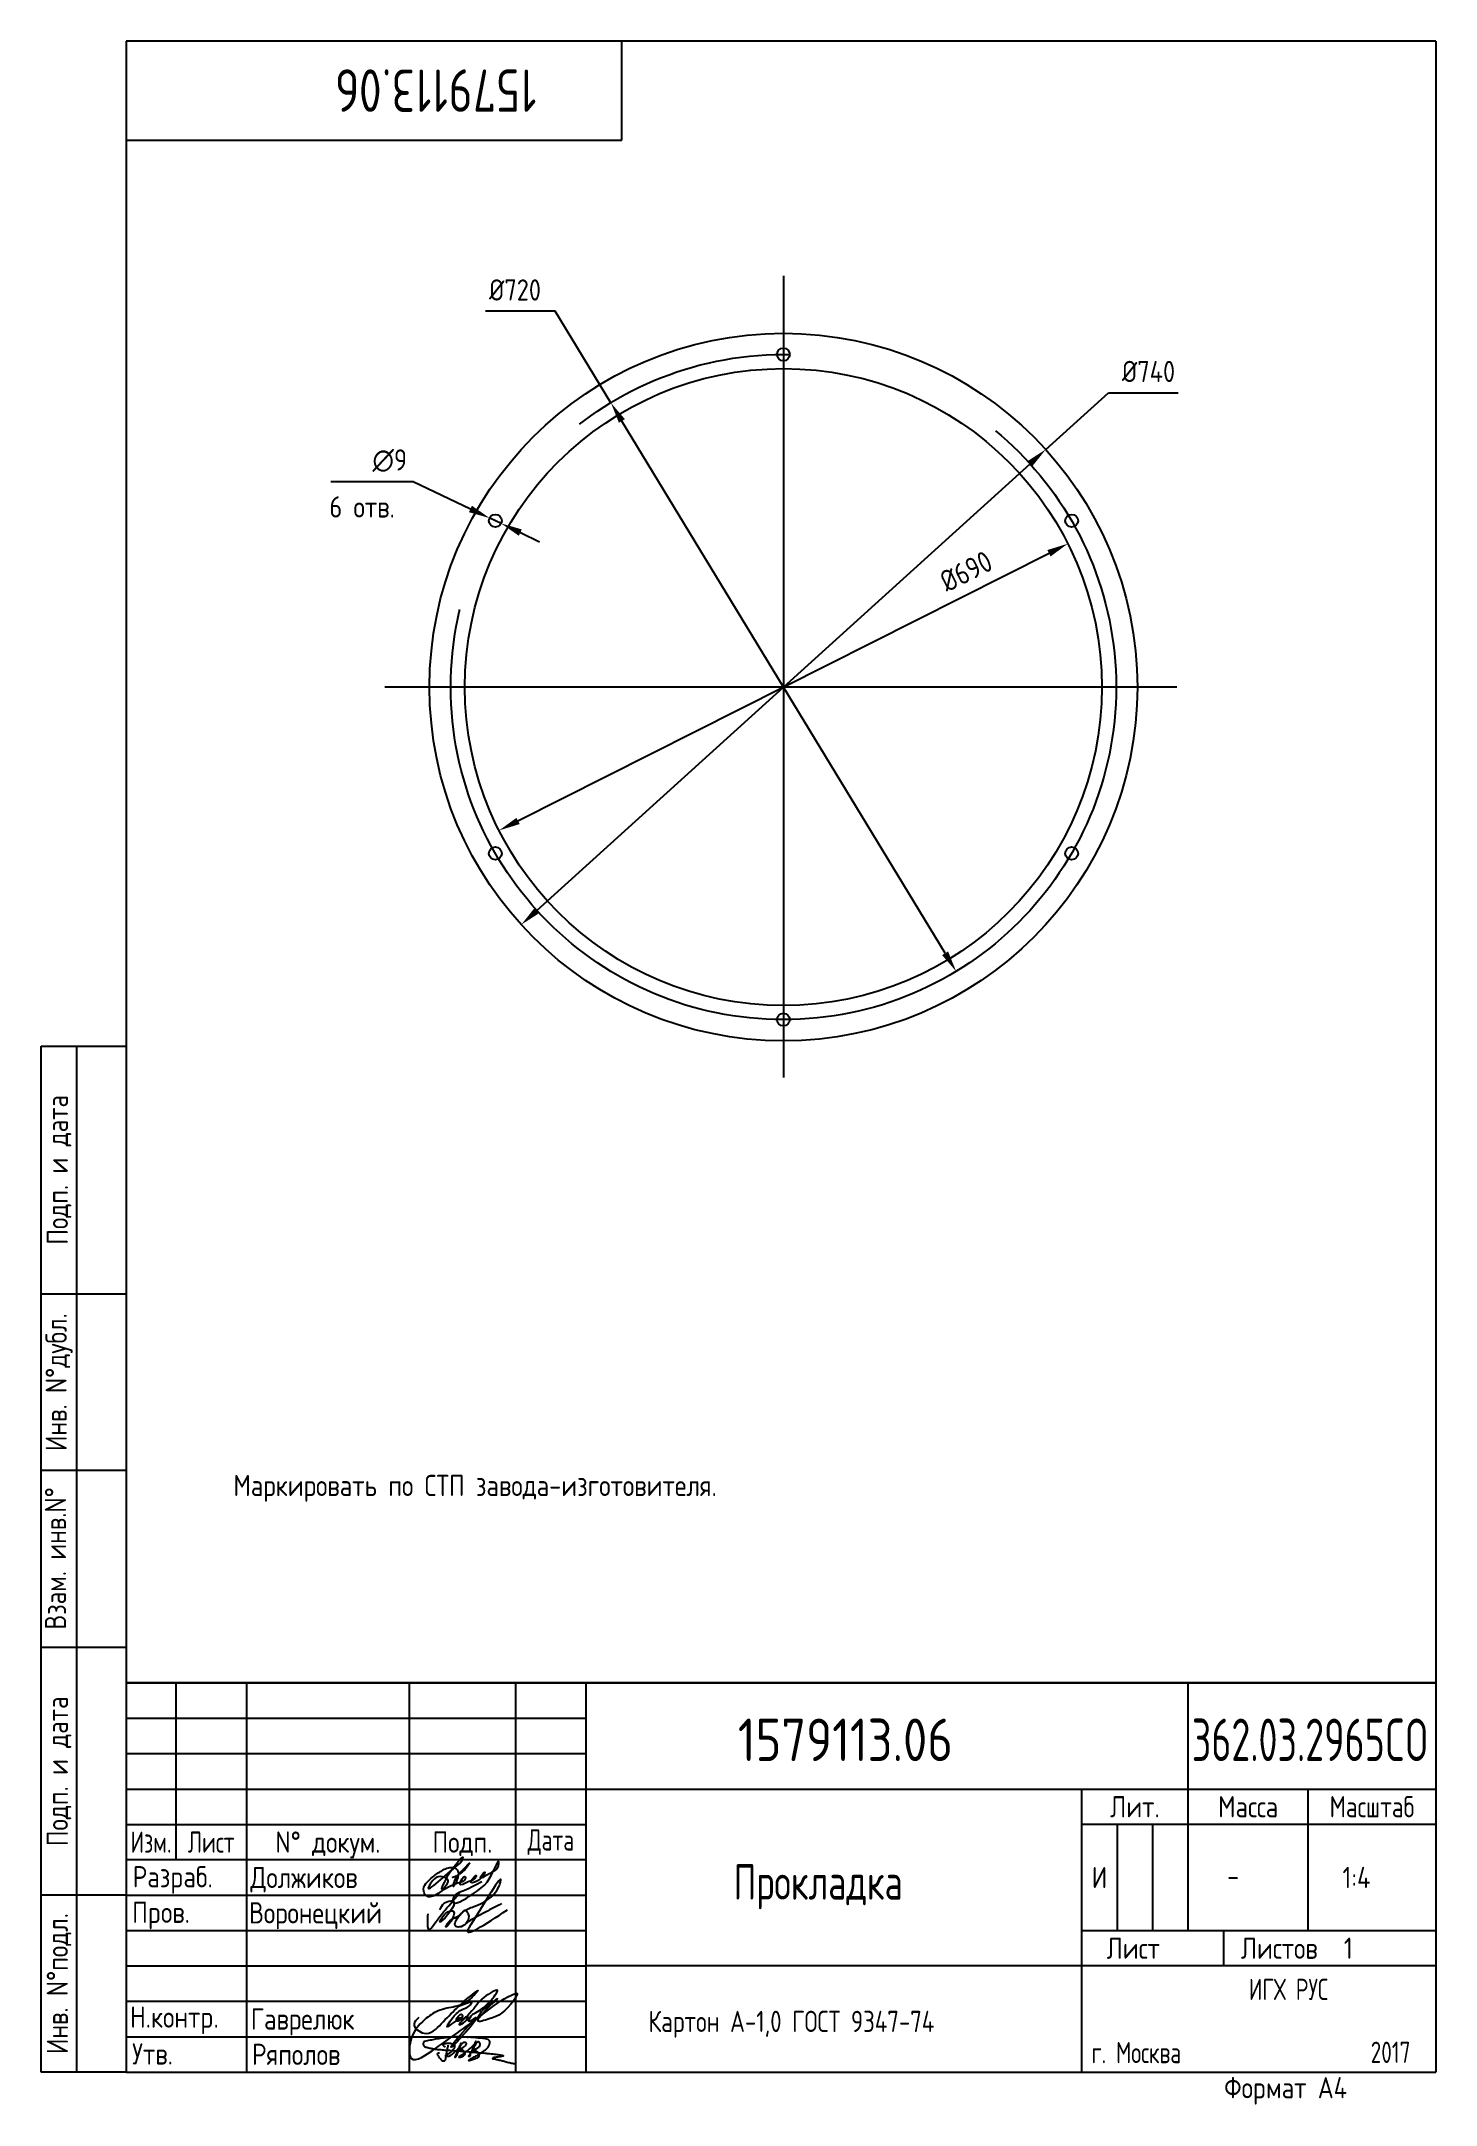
# Paper-space layout 'A4_MCad' of a CAD drawing. Header units: millimetres. Extents: x 8 to 205, y 0 to 292.
# The model-space entities are those that its viewports show. They can reach past a viewport. Long polylines and large blocks are cut down to what shows.
import ezdxf
from ezdxf.enums import TextEntityAlignment as Align

# ---------------------------------------------------------------- set-up
doc = ezdxf.new("R2010")
doc.units = ezdxf.units.MM
doc.linetypes.add('CENTER', pattern=[50.8, 31.75, -6.35, 6.35, -6.35])
for name, color, linetype in [('Bord', 1, 'Continuous'), ('Cen', 5, 'CENTER'), ('Con', 6, 'Continuous'), ('Cont', 6, 'Continuous'), ('Dim', 7, 'Continuous'), ('Text', 3, 'Continuous'), ('Textb', 6, 'Continuous')]:
    doc.layers.add(name, color=color, linetype=linetype)
doc.layers.get('Defpoints').off()
doc.styles.add('Style1', font='romans.shx', dxfattribs={"width": 0.8})
doc.dimstyles.new('LIN 2', dxfattribs={"dimscale": 5, "dimtxt": 3, "dimasz": 3, "dimexe": 1.5, "dimexo": 0, "dimgap": 1.5, "dimtad": 1, "dimtoh": 1, "dimdec": 0, "dimrnd": 1, "dimdsep": 46, "dimtxsty": 'Style1', "dimcen": 0, "dimdle": 2, "dimse1": 1, "dimclrd": 256, "dimclrt": 3, "dimadec": 0, "dimazin": 0, "dimtfac": 0.666667, "dimtdec": 0, "dimtmove": 0, "dimatfit": 2, "dimfxl": 1, "dimtvp": 0.833333, "dimtolj": 1, "dimtzin": 0, "dimarcsym": 0})

# ---------------------------------------------------------------- blocks, each defined once
blk = doc.blocks.new('*D3')
at = {"layer": 'Dim', "lineweight": -2, "transparency": 16777216}
for p, q in [((1262.4, 1697.4), (1306.7, 1737.5)), ((1306.7, 1737.5), (1355.9, 1737.5)), ((903, 1371.7), (1251.3, 1687.3))]:
    blk.add_line(p, q, dxfattribs=at)
at = {"layer": 'Dim', "transparency": 16777216}
for points in [[(1249.6, 1689.2), (1252.9, 1685.5), (1262.4, 1697.4)], [(901.4, 1373.5), (904.7, 1369.8), (891.9, 1361.6)]]:
    blk.add_solid(points, dxfattribs=at)
at = {"layer": 'Dim', "color": 3, "transparency": 16777216, "insert": (1335, 1752.5), "char_height": 15, "attachment_point": 5, "style": 'Style1'}
blk.add_mtext('\\A1;%%c740', dxfattribs=at)
blk = doc.blocks.new('*D4')
at = {"layer": 'Dim', "lineweight": -2, "transparency": 16777216}
for p, q in [((815.6, 1674.5), (789.9, 1674.5)), ((856, 1655.3), (815.6, 1674.5)), ((877.7, 1645.1), (869.6, 1648.9)), ((891.3, 1638.6), (904.8, 1632.2))]:
    blk.add_line(p, q, dxfattribs=at)
at = {"layer": 'Dim', "transparency": 16777216}
for points in [[(857.1, 1657.6), (854.9, 1653.1), (869.6, 1648.9)], [(892.3, 1640.9), (890.2, 1636.4), (877.7, 1645.1)]]:
    blk.add_solid(points, dxfattribs=at)
at = {"layer": 'Dim', "color": 3, "transparency": 16777216, "insert": (799, 1689.5), "char_height": 15, "attachment_point": 5, "style": 'Style1'}
blk.add_mtext('\\A1;∅9', dxfattribs=at)
blk = doc.blocks.new('*D5')
at = {"layer": 'Dim', "lineweight": -2, "transparency": 16777216}
for p, q in [((915.9, 1795.1), (866.7, 1795.1)), ((955.2, 1730.4), (915.9, 1795.1)), ((1191.3, 1341.4), (963, 1717.5))]:
    blk.add_line(p, q, dxfattribs=at)
at = {"layer": 'Dim', "transparency": 16777216}
for points in [[(965.1, 1718.8), (960.9, 1716.2), (955.2, 1730.4)], [(1193.4, 1342.7), (1189.2, 1340.1), (1199.1, 1328.6)]]:
    blk.add_solid(points, dxfattribs=at)
at = {"layer": 'Dim', "color": 3, "transparency": 16777216, "insert": (887.5, 1810.1), "char_height": 15, "attachment_point": 5, "style": 'Style1'}
blk.add_mtext('\\A1;%%c720', dxfattribs=at)
blk = doc.blocks.new('*D6')
at = {"layer": 'Dim', "linetype": 'ByBlock', "lineweight": -2, "transparency": 16777216}
blk.add_line((889.6, 1434.9), (1264.7, 1624), dxfattribs=at)
at = {"layer": 'Dim', "transparency": 16777216}
for points in [[(1263.5, 1626.3), (1265.8, 1621.8), (1278, 1630.8)], [(888.5, 1437.1), (890.8, 1432.7), (876.3, 1428.2)]]:
    blk.add_solid(points, dxfattribs=at)
at = {"layer": 'Dim', "color": 3, "transparency": 16777216, "insert": (1206.1, 1611.3), "char_height": 15, "attachment_point": 5, "rotation": 26.7642, "style": 'Style1'}
blk.add_mtext('\\A1;%%c690', dxfattribs=at)

msp = doc.modelspace()

# ---------------------------------------------------------------- linework, layer by layer
at = {"layer": 'Cen'}
for p, q in [((1077.1, 1820), (1077.1, 1253.6)), ((1355.1, 1529.5), (795.6, 1529.5))]:
    msp.add_line(p, q, dxfattribs=at)
msp.add_circle((1077.1, 1529.5), 235, dxfattribs=at)
at = {"layer": 'Cont'}
for centre, radius in [((1077.1, 1529.5), 250), ((1077.1, 1764.5), 4.5), ((1077.1, 1529.5), 225), ((873.6, 1647), 4.5), ((1280.7, 1647), 4.5), ((873.6, 1412), 4.5), ((1280.7, 1412), 4.5), ((1077.1, 1294.5), 4.5)]:
    msp.add_circle(centre, radius, dxfattribs=at)
at = {"layer": 'Dim'}
msp.add_line((789.9, 1674.5), (757.3, 1674.5), dxfattribs=at)

# ---------------------------------------------------------------- texts
at = {"layer": 'Text', "style": 'Style1', "width": 0.8}
msp.add_text('6 отв.', height=15, dxfattribs=at).set_placement((756.4, 1649.3))

# ---------------------------------------------------------------- dimensions: what is measured, and where the dimension line sits
at = {"layer": 'Dim'}
for p1, p2, text, picture, middle in [((1199.1, 1328.6), (955.2, 1730.4), '%%c720', '*D5', (887.5, 1795.1)), ((891.9, 1361.6), (1262.4, 1697.4), '%%c740', '*D3', (1335, 1737.5))]:
    dim = msp.add_diameter_dim_2p(p1=p1, p2=p2, text=text, dimstyle='LIN 2', dxfattribs=at)
    dim.commit()
    dim.dimension.update_dxf_attribs({"geometry": picture, "text_midpoint": middle, "dimtype": 163})
dim = msp.add_diameter_dim_2p(p1=(877.7, 1645.1), p2=(869.6, 1648.9), dimstyle='LIN 2', dxfattribs=at)
dim.commit()
dim.dimension.update_dxf_attribs({"geometry": '*D4', "text_midpoint": (799, 1674.5), "dimtype": 163})
dim = msp.add_diameter_dim_2p(p1=(876.3, 1428.2), p2=(1278, 1630.8), text='%%c690', dimstyle='LIN 2', override={"dimarcsym": 1}, dxfattribs=at)
dim.commit()
dim.dimension.update_dxf_attribs({"geometry": '*D6', "text_midpoint": (1212.8, 1597.9), "dimtype": 163})

psp = doc.layouts.new('A4_MCad')

# ---------------------------------------------------------------- linework, layer by layer
at = {"layer": 'Bord'}
for p, q in [((20, 55), (85, 55)), ((20, 50), (85, 50)), ((20, 45), (85, 45)), ((160, 40), (160, 25)), ((165, 40), (165, 25)), ((20, 30), (85, 30)), ((20, 25), (85, 25)), ((20, 20), (85, 20)), ((20, 15), (85, 15)), ((20, 10), (85, 10))]:
    psp.add_line(p, q, dxfattribs=at)
at = {"layer": 'Cont'}
for p, q in [((205, 292), (20, 292)), ((20, 292), (20, 5)), ((90, 278), (90, 292)), ((205, 292), (205, 5)), ((205, 292), (205, 5)), ((20, 278), (90, 278)), ((8, 5), (8, 150)), ((8, 150), (20, 150)), ((13, 5), (13, 150)), ((8, 115), (20, 115)), ((20, 90), (8, 90)), ((20, 65), (8, 65)), ((85, 60), (20, 60)), ((205, 60), (20, 60)), ((85, 60), (20, 60)), ((205, 60), (20, 60)), ((20, 60), (205, 60)), ((20, 60), (20, 5)), ((27, 60), (27, 35)), ((37, 60), (37, 5)), ((60, 5), (60, 60)), ((75, 60), (75, 5)), ((85, 5), (85, 60)), ((170, 60), (170, 25)), ((85, 45), (205, 45)), ((155, 5), (155, 45)), ((170, 44.95), (170, 25)), ((187, 25), (187, 45)), ((20, 40), (85, 40)), ((205, 40), (155, 40)), ((85, 35), (20, 35)), ((20, 30), (8, 30)), ((155, 25), (205, 25)), ((175, 25), (175, 20)), ((205, 20), (85, 20)), ((20, 5), (8, 5)), ((20, 5), (205, 5))]:
    psp.add_line(p, q, dxfattribs=at)
at = {"layer": 'Text'}
for points, knots in [([(64.57, 31.1), (64.99, 32.01), (65.53, 33.19), (67.79, 35.76), (67.35, 34.6), (65.84, 33.57), (61.64, 29.46), (63.29, 32.2), (64.27, 32.88), (65.83, 32.19), (65.19, 31.39), (64.67, 30.7), (64.51, 30.96), (64.55, 31.05), (64.57, 31.1)], [0, 0, 0, 0, 4.062617, 5.226919, 5.800291, 6.663227, 11.774431, 12.938639, 14.11351, 15.354081, 16.396133, 16.918576, 17.03251, 17.182794, 17.182794, 17.182794, 17.182794]), ([(70.22, 31.88), (69.46, 31.46), (68.14, 30.73), (66.27, 30.15), (65.95, 28.22), (70.88, 31.32), (71.2, 31.93), (72.62, 34.96), (72.58, 33.52), (71.71, 33.4), (69.52, 31.92), (70.83, 33.67), (70.3, 32.16), (67.77, 31.05), (69.66, 33.22), (69.12, 32.02), (68.39, 32.05), (66.52, 30.81), (67.86, 33.07), (67.98, 31.98), (66.07, 31.54), (64.8, 30.7), (62.66, 29.35), (61.61, 31.09), (63.11, 32.5), (64.52, 33.47), (65.8, 34.1), (66.76, 33.69), (67.17, 32.7), (65.87, 30.39), (66.57, 32.67), (67.17, 33.12), (68.82, 34.94), (67.83, 33.48), (67.1, 32.94), (66.3, 32.55), (66.05, 32.43)], [0, 0, 0, 0, 2.703743, 4.672825, 5.02799, 7.955933, 13.437489, 13.883188, 14.189441, 16.413959, 17.478513, 18.47964, 18.959294, 20.910841, 22.003091, 22.470554, 23.533771, 24.710748, 26.01626, 26.201331, 27.488187, 30.382065, 32.258784, 33.069724, 35.439902, 37.010787, 38.612861, 39.32109, 39.818865, 41.83144, 42.782113, 44.494961, 45.867914, 46.467245, 48.290622, 49.101188, 49.101188, 49.101188, 49.101188]), ([(64.3, 27.91), (64.46, 28.28), (64.78, 29.03), (67.28, 29.59), (65.47, 27.14), (63.96, 25.81), (65.01, 27.8), (67.15, 27.88), (64.68, 24.58), (65.74, 26.79), (66.91, 26.68), (67.88, 28.18), (68.72, 26.81), (67.88, 25.47), (65.85, 25.47), (67.43, 27.87), (69.84, 28.54), (72.21, 29.83), (73.7, 34.26), (69.92, 27.72), (67.25, 23.58), (70.72, 25.85), (73.86, 27.91)], [0, 0, 0, 0, 1.213353, 2.399709, 5.497648, 5.861317, 7.611627, 8.43806, 10.837371, 11.583123, 13.461301, 14.534506, 15.162086, 17.217848, 17.944717, 20.123775, 21.948027, 26.460707, 27.144718, 34.52243, 35.159468, 41.304292, 41.304292, 41.304292, 41.304292]), ([(62.61, 27.35), (62.57, 26.9), (62.51, 26.23), (62.66, 24.69), (64, 26.59), (65.13, 28.02), (66.51, 29.63), (67.31, 30.57)], [0, 0, 0, 0, 1.523947, 2.237958, 3.351836, 5.856423, 9.374056, 9.374056, 9.374056, 9.374056]), ([(73.04, 28.8), (72.27, 28.41), (70.56, 27.53), (68.88, 26.58), (67.96, 26.05)], [0, 0, 0, 0, 2.587978, 5.77327, 5.77327, 5.77327, 5.77327]), ([(61.35, 12.72), (61.02, 12.41), (60.14, 11.6), (62.52, 9.74), (65.66, 13), (67.15, 14.61), (70.04, 16.83), (68.14, 14.75), (66.73, 14.23), (64.03, 13.85), (61.73, 12.18), (60, 10.14), (59.85, 5.62), (66.01, 9.99), (69.76, 12.6), (73.04, 15.3), (75.71, 16.43), (73.39, 13.1), (72.1, 12.79), (68.79, 11.72), (71.06, 14.16), (73.13, 15.87), (70.43, 14.07), (69.33, 11.97), (64.55, 6.84), (67.15, 10.32), (70.27, 13.54), (68.13, 11.74), (68.68, 13.07), (69.85, 13.6), (71.03, 14.45), (73.29, 17.3), (69.67, 15.19), (69.37, 13.89), (66.33, 11.29), (67.94, 11.98), (68.55, 13.2), (67.49, 12.42), (66.19, 11.89), (67.24, 13.54), (67.6, 12.82), (66.53, 12.36), (64.72, 10.61), (66.21, 12.85), (67.13, 13.81), (68.29, 14.12), (69.24, 15.16), (67.99, 14.68), (66.95, 14.27)], [0, 0, 0, 0, 1.17994, 3.087717, 5.863103, 12.338328, 12.854096, 14.088578, 16.834551, 19.302558, 21.570562, 25.210018, 27.650956, 31.348291, 40.129863, 44.562748, 45.223917, 46.979401, 51.214655, 52.099288, 55.323111, 56.227801, 58.471865, 60.028126, 65.752911, 68.466223, 71.038525, 71.934922, 72.780229, 73.495807, 76.028152, 77.999346, 80.11892, 83.1954, 85.334448, 86.270878, 87.060466, 88.110212, 88.803314, 89.989889, 90.197567, 90.706974, 92.884587, 94.19917, 96.055742, 97.375783, 97.753899, 99.636325, 99.636325, 99.636325, 99.636325]), ([(65.12, 8.53), (65.07, 8.54), (64.99, 8.57), (64.89, 8.66), (64.8, 8.73), (64.74, 8.85), (64.82, 8.93), (64.93, 9), (65.1, 9.05), (65.31, 9.09), (65.55, 9.11), (65.77, 9.08), (66, 9.03), (66.2, 8.94), (66.4, 8.79), (66.41, 8.58), (66.33, 8.42), (66.23, 8.26), (66.12, 8.1), (65.98, 7.94), (65.84, 7.78), (65.69, 7.68), (65.58, 7.58), (65.44, 7.52), (65.3, 7.46), (65.19, 7.41), (65.11, 7.37), (65.07, 7.31), (65.14, 7.26), (65.21, 7.25), (65.35, 7.23), (65.5, 7.23), (65.67, 7.28), (65.87, 7.35), (66.05, 7.5), (66.21, 7.67), (66.39, 7.81), (66.54, 7.97), (66.68, 8.09), (66.79, 8.2), (66.88, 8.3), (67.01, 8.45), (67.14, 8.69), (67.23, 8.84), (67.3, 9.12), (67.18, 8.82), (67.15, 8.6), (66.99, 8.25), (66.9, 7.97), (66.81, 7.73), (66.69, 7.47), (66.61, 7.28), (66.41, 6.94), (66.57, 7.33), (66.66, 7.61), (66.83, 7.9), (66.95, 8.16), (67.03, 8.35), (67.13, 8.56), (67.27, 8.74), (67.35, 8.91), (67.47, 9.04), (67.6, 9.2), (67.79, 9.26), (67.97, 9.19), (68.03, 9.03), (67.98, 8.86), (67.85, 8.67), (67.65, 8.53), (67.5, 8.39), (67.34, 8.33), (67.26, 8.28), (67.07, 8.25), (67.3, 8.23), (67.42, 8.16), (67.59, 8.09), (67.7, 7.96), (67.8, 7.83), (67.83, 7.7), (67.84, 7.53), (67.75, 7.36), (67.58, 7.22), (67.36, 7.1), (67.18, 7.02), (66.97, 7.08), (67.08, 7.26), (67.23, 7.32), (67.39, 7.43), (67.56, 7.52), (67.69, 7.62), (67.81, 7.69), (67.9, 7.77), (68, 7.84), (68.1, 7.93), (68.23, 8.03), (68.41, 8.18), (68.6, 8.35), (68.78, 8.53), (68.93, 8.65), (69.06, 8.77), (69.15, 8.9), (69.27, 9), (69.37, 9.13), (69.43, 9.24), (69.43, 9.43), (69.29, 9.24), (69.23, 9.1), (69.13, 8.85), (69.04, 8.62), (68.95, 8.38), (68.88, 8.14), (68.78, 7.94), (68.68, 7.71), (68.62, 7.5), (68.55, 7.3), (68.51, 7.19), (68.34, 7.15), (68.57, 7.49), (68.7, 7.7), (68.88, 8.03), (69, 8.24), (69.13, 8.48), (69.28, 8.76), (69.42, 9.05), (69.55, 9.23), (69.74, 9.34), (69.9, 9.17), (69.95, 8.97), (69.94, 8.78), (69.89, 8.62), (69.78, 8.49), (69.63, 8.38), (69.48, 8.27), (69.32, 8.19), (69.16, 8.15), (69.05, 8.13), (68.83, 8.14), (69.02, 8.1), (69.1, 8.06), (69.22, 8.04), (69.34, 8), (69.47, 7.97), (69.57, 7.88), (69.65, 7.78), (69.73, 7.67), (69.78, 7.55), (69.82, 7.42), (69.83, 7.29), (69.8, 7.15), (69.7, 7.04), (69.55, 6.93), (69.35, 6.89), (69.14, 6.82), (68.92, 6.71), (68.66, 6.64), (68.51, 6.6), (68.37, 6.58), (68.47, 6.74), (68.56, 6.8), (68.76, 6.94), (69.01, 7.05), (69.28, 7.2), (69.49, 7.32), (69.65, 7.39), (69.79, 7.48), (69.94, 7.59), (70.16, 7.74), (70.43, 7.92), (70.69, 8.11), (70.92, 8.28), (71.04, 8.45), (71.18, 8.6), (71.24, 8.76), (71.32, 8.9), (71.37, 9.08), (71.4, 9.29), (71.15, 9.64), (70.62, 9.75), (70.04, 9.79), (69.52, 9.82), (69.01, 9.9), (68.52, 9.91), (68.04, 9.9), (67.62, 9.94), (67.23, 9.94), (66.91, 9.97), (66.59, 9.99), (66.26, 9.97), (65.92, 9.95), (65.55, 9.9), (65.17, 9.83), (64.8, 9.82), (64.47, 9.77), (64.13, 9.68), (63.73, 9.69), (63.33, 9.53), (62.91, 9.51), (62.53, 9.4), (62.19, 9.35), (61.97, 9.22), (61.92, 8.99), (61.97, 8.76), (62.21, 8.54), (62.54, 8.49), (62.95, 8.36), (63.43, 8.31), (63.88, 8.21), (64.3, 8.18), (64.67, 8.17), (65.06, 8.1), (65.63, 8.1), (66.2, 7.99), (66.86, 8.03), (67.47, 7.92), (68.08, 7.88), (68.67, 7.87), (69.27, 7.78), (69.94, 7.71), (70.58, 7.7), (71.11, 7.62), (71.56, 7.58), (71.98, 7.56), (72.36, 7.48), (72.67, 7.45), (72.95, 7.4), (73.13, 7.39), (73.37, 7.3), (73.13, 7.22), (72.96, 7.19), (72.66, 7.14), (72.32, 7.08), (72.05, 7.07), (71.6, 6.91), (72.17, 6.83), (72.49, 6.75), (73.03, 6.63), (73.56, 6.51), (74.12, 6.31), (74.59, 6.24), (74.92, 6.19), (75.06, 6.17), (75.13, 6.16)], [0, 0, 0, 0, 0.153866, 0.270441, 0.388867, 0.510533, 0.592156, 0.71333, 0.90842, 1.11344, 1.349254, 1.61246, 1.782219, 2.047249, 2.291879, 2.451528, 2.651081, 2.806158, 3.017979, 3.227348, 3.462381, 3.633009, 3.75766, 3.920516, 4.080796, 4.214529, 4.291786, 4.349969, 4.397594, 4.50822, 4.594826, 4.799244, 4.954392, 5.128468, 5.437537, 5.632649, 5.842485, 6.094987, 6.293219, 6.410959, 6.551192, 6.687808, 7.022147, 7.294342, 7.425356, 7.52079, 7.946481, 8.313051, 8.59833, 8.833695, 9.090496, 9.427695, 9.601191, 9.883219, 10.093306, 10.673943, 10.798776, 10.974628, 11.287247, 11.486184, 11.648652, 11.848902, 12.027194, 12.25348, 12.40059, 12.537783, 12.716293, 12.91523, 13.208551, 13.438489, 13.549668, 13.67779, 13.77127, 13.930001, 14.029091, 14.272112, 14.434836, 14.547084, 14.739051, 14.830983, 15.061241, 15.268922, 15.500489, 15.788979, 15.879568, 16.024283, 16.221854, 16.418714, 16.593102, 16.783247, 16.91018, 17.018213, 17.135263, 17.278205, 17.430482, 17.620087, 17.979626, 18.191789, 18.388716, 18.565718, 18.714854, 18.857929, 19.039974, 19.171375, 19.283034, 19.400085, 19.618058, 19.882245, 20.150781, 20.377854, 20.649532, 20.89723, 21.042543, 21.40016, 21.557817, 21.667145, 21.752781, 21.926256, 22.412297, 22.813145, 22.961412, 23.171289, 23.607257, 23.940428, 24.110007, 24.291214, 24.48084, 24.697609, 24.904078, 25.034245, 25.218018, 25.407651, 25.573473, 25.787447, 25.930292, 26.051316, 26.18846, 26.285312, 26.406799, 26.52425, 26.630463, 26.793722, 26.898606, 27.029313, 27.171012, 27.314101, 27.419918, 27.580557, 27.709367, 27.829268, 28.024364, 28.266961, 28.41242, 28.705761, 28.989137, 29.187748, 29.233768, 29.332802, 29.529535, 29.667094, 30.039923, 30.332117, 30.61061, 30.769982, 30.856778, 31.109923, 31.313488, 31.656425, 32.066331, 32.296628, 32.49714, 32.710276, 32.891468, 33.014834, 33.177747, 33.444503, 33.618009, 34.409008, 34.914636, 35.419802, 35.95397, 36.458179, 36.88069, 37.388403, 37.738353, 38.034261, 38.353468, 38.693154, 39.037638, 39.391136, 39.787481, 40.203773, 40.488977, 40.784975, 41.26625, 41.668005, 42.070065, 42.499388, 42.869834, 43.079573, 43.213439, 43.554591, 43.717296, 44.153724, 44.506336, 45.019111, 45.587859, 45.90191, 46.270392, 46.703958, 47.093115, 47.952647, 48.44014, 49.079253, 49.808223, 50.268654, 50.851051, 51.604831, 52.298429, 52.776925, 53.1907, 53.661988, 54.042386, 54.348524, 54.616841, 54.853814, 54.983777, 55.126096, 55.333328, 55.613101, 56.008732, 56.315809, 56.59982, 56.87931, 57.399251, 57.889617, 58.432507, 59.066698, 59.660314, 59.862668, 60.07277, 60.07277, 60.07277, 60.07277]), ([(64.26, 7.69), (64.21, 7.68), (64.12, 7.67), (64.01, 7.64), (63.88, 7.54), (64.02, 7.41), (64.09, 7.27), (64.21, 7.09), (64.34, 6.88), (64.52, 6.7), (64.66, 6.6), (64.81, 6.56), (64.97, 6.59), (65.09, 6.7), (65.16, 6.95), (65.2, 7.23), (65.26, 7.56), (65.29, 7.83), (65.33, 8.08), (65.42, 8.35), (65.45, 8.59), (65.49, 8.75), (65.5, 8.8)], [0, 0, 0, 0, 0.15847, 0.269731, 0.363591, 0.555514, 0.688037, 0.848606, 1.204359, 1.433632, 1.58673, 1.729549, 1.880686, 2.057874, 2.19169, 2.63505, 2.928153, 3.184121, 3.441863, 3.696117, 4.025873, 4.178055, 4.178055, 4.178055, 4.178055])]:
    psp.add_open_spline(points, degree=3, knots=knots, dxfattribs=at)

# ---------------------------------------------------------------- texts
at = {"layer": 'Con', "style": 'Style1', "width": 0.75}
psp.add_text('1579113.06', height=6, rotation=180, dxfattribs=at).set_placement((77.96, 288.03))
at = {"layer": 'Con', "style": 'Style1', "width": 0.8}
psp.add_text('1579113.06', height=6, dxfattribs=at).set_placement((106.41, 48.95))
at = {"layer": 'Con', "style": 'Style1', "width": 0.487896}
psp.add_text('362.03.2965CO', height=6, dxfattribs=at).set_placement((170.54, 48.95), (203.99, 48.95), align=Align.FIT)
at = {"layer": 'Text', "style": 'Style1', "width": 0.8}
for s, p in [('Подп. и дата', (10.5, 132.5)), ('Инв. N%%dдубл.', (10.5, 102.5)), ('Взам. инв.N%%d ', (10, 78.38)), ('Подп. и дата', (10.5, 47.5)), ('Инв. N%%dподл.', (10.5, 17.5))]:
    psp.add_text(s, height=3, rotation=90, dxfattribs=at).set_placement(p, align=Align.MIDDLE)
at = {"layer": 'Text', "style": 'Style1'}
for s, width, p in [(' Маркировать по СТП завода-изготовителя.', 0.8, (33.55, 86.4)), ('Разpаб.', 0.8, (20.92, 31.1)), ('Должиков', 0.8, (37.55, 31)), ('-', 0.8, (175.53, 31.22)), ('1:4', 0.8, (191.83, 31)), ('Пpов.', 0.8, (20.84, 26.08)), ('Воронецкий', 0.8, (37.35, 26)), ('1', 0.8, (192.03, 21)), ('Н.контp.', 0.8, (20.54, 11.27)), ('Гаврелюк', 0.8, (37.6, 11)), ('Картон А-1,0 ГОСТ 9347-74', 0.75, (93.78, 10.66)), ('Утв.', 0.8, (20.84, 6.06)), ('Ряполов', 0.8, (37.77, 6)), ('г. Москва', 0.7, (156.37, 6.25)), ('Фоpмат А4', 0.8, (175.11, 1.29))]:
    psp.add_text(s, height=3, dxfattribs=dict(at, width=width)).set_placement(p)
for s, width, p in [('Лит.', 0.8, (162.5, 42.5)), ('Масса', 0.8, (178.5, 42.5)), ('Масштаб', 0.75, (196, 42.5)), ('Изм.', 0.7, (23.5, 37.5)), ('Лист', 0.7, (32, 37.5)), ('N%%d докум.', 0.8, (48.5, 37.5)), ('Подп.', 0.8, (67.5, 37.5)), ('Лист', 0.8, (162.27, 22.5)), ('Лист', 0.8, (162.27, 22.5)), ('Листов', 0.8, (182.9, 22.5)), ('Листов', 0.8, (182.9, 22.5))]:
    psp.add_text(s, height=3, dxfattribs=dict(at, width=width)).set_placement(p, align=Align.MIDDLE_CENTER)
for s, width, p in [('Дата', 0.7, (80, 37.5)), ('И', 0.8, (157.5, 32.5)), ('ИГХ РУС', 0.7, (184.21, 16.69))]:
    psp.add_text(s, height=3, dxfattribs=dict(at, width=width)).set_placement(p, align=Align.MIDDLE)
at = {"layer": 'Text', "style": 'Style1', "width": 0.7}
psp.add_attdef('2017', (195.81, 6.29), '', height=3, dxfattribs=at)
at = {"layer": 'Textb', "style": 'Style1', "width": 0.7}
psp.add_text('Прокладка', height=5, dxfattribs=at).set_placement((105.79, 29.36))

# ---------------------------------------------------------------- viewports
at = {"layer": 'Defpoints'}
psp.add_viewport(center=(112.5, 202.18), size=(185, 179.64), view_center_point=(1075.36, 1536.73), view_height=898.2, dxfattribs=at)

doc.saveas('drawing.dxf')
